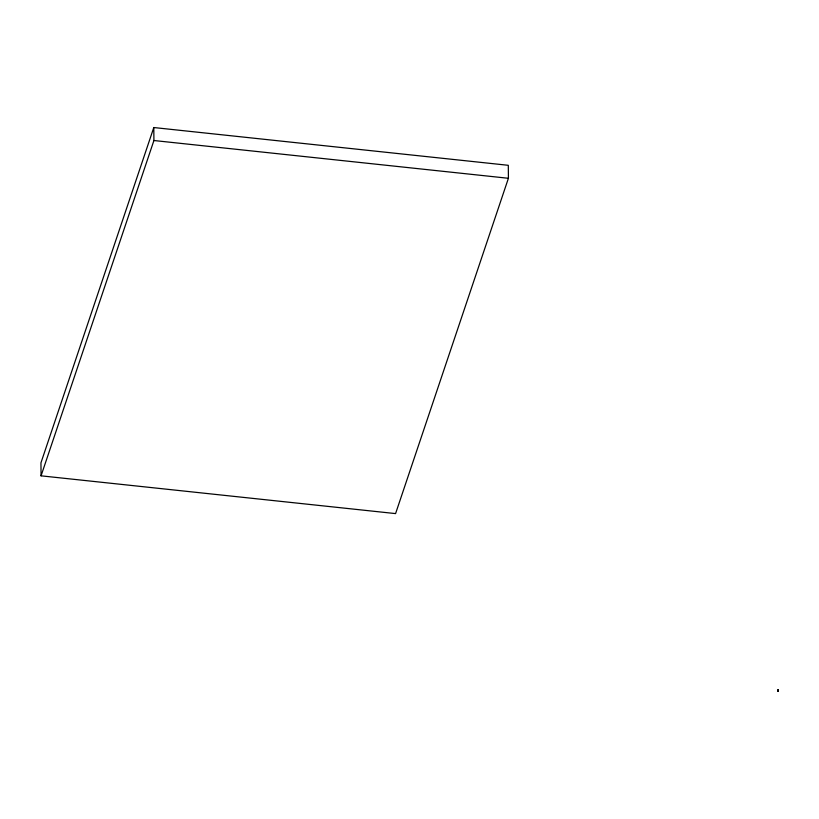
<?xml version="1.0" encoding="UTF-8"?>
<svg xmlns="http://www.w3.org/2000/svg" width="819" height="819" viewBox="0 0 819 819"><rect width="100%" height="100%" fill="white"/><g stroke="black" fill="none" stroke-linecap="round" stroke-linejoin="round"><path stroke-width="1.23" d="M153.798 127.539L40.95 462.848L41.063 475.829L395.577 513.595L508.415 178.286L508.302 165.305L153.798 127.539L153.911 140.52L41.063 475.829M153.911 140.52L508.415 178.286M778.03 689.608L778.05 691.461L778.03 689.608"/></g></svg>
